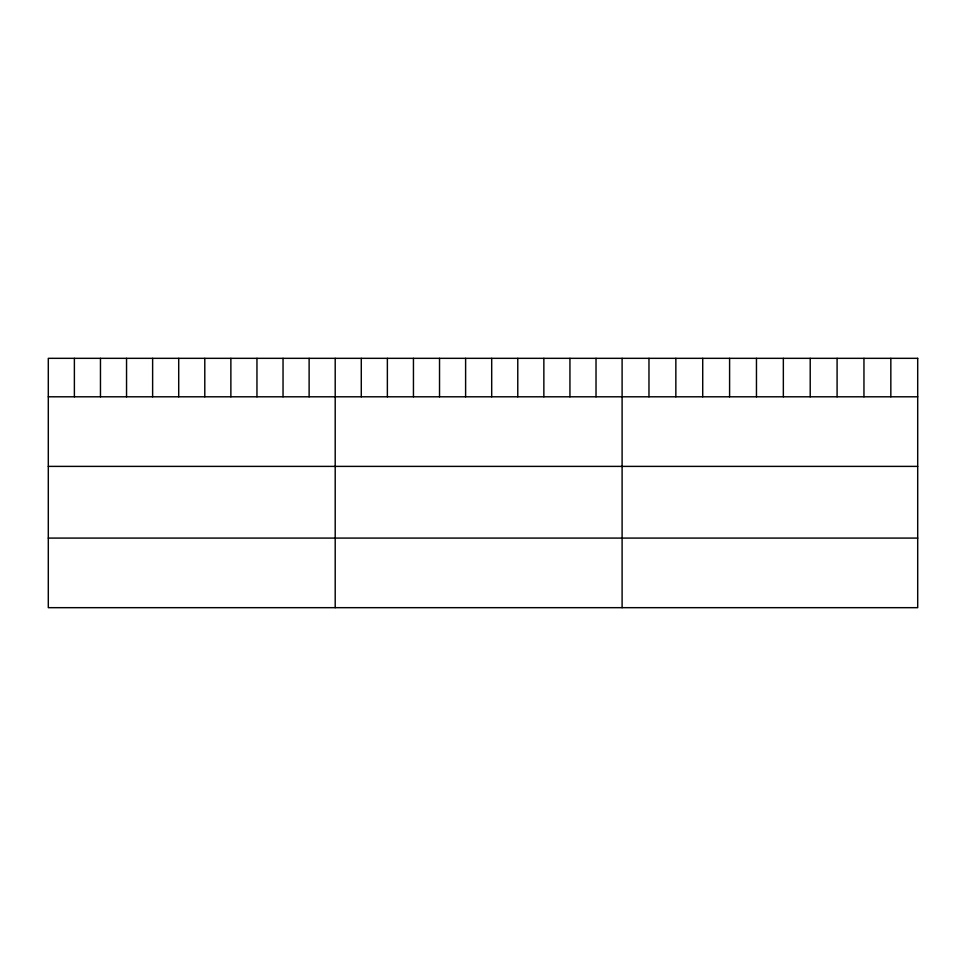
<?xml version="1.0" encoding="UTF-8"?>
<svg xmlns="http://www.w3.org/2000/svg" width="966" height="966" viewBox="0 0 966 966"><rect width="100%" height="100%" fill="white"/><g stroke="black" fill="none" stroke-linecap="round" stroke-linejoin="round"><path stroke-width="1.45" d="M48.3 396.797L917.7 396.797M48.3 466.385L917.7 466.385M48.3 538.086L917.7 538.086M890.833 358.326L890.833 396.797M863.954 358.326L863.954 396.797M837.087 358.326L837.087 396.797M810.208 358.326L810.208 396.797M783.341 358.326L783.341 396.797M756.463 358.326L756.463 396.797M729.596 358.326L729.596 396.797M702.717 358.326L702.717 396.797M675.85 358.326L675.85 396.797M648.971 358.326L648.971 396.797M622.104 358.326L622.104 607.674M596.022 358.326L596.022 396.797M569.94 358.326L569.94 396.797M543.858 358.326L543.858 396.797M517.776 358.326L517.776 396.797M491.694 358.326L491.694 396.797M465.612 358.326L465.612 396.797M439.53 358.326L439.53 396.797M413.448 358.326L413.448 396.797M387.366 358.326L387.366 396.797M361.284 358.326L361.284 396.797M335.202 358.326L335.202 607.674M309.12 358.326L309.12 396.797M283.038 358.326L283.038 396.797M256.956 358.326L256.956 396.797M230.874 358.326L230.874 396.797M204.792 358.326L204.792 396.797M178.71 358.326L178.71 396.797M152.628 358.326L152.628 396.797M126.546 358.326L126.546 396.797M100.464 358.326L100.464 396.797M74.382 358.326L74.382 396.797M917.7 358.326L48.3 358.326L48.3 607.674L917.7 607.674L917.7 358.326"/></g></svg>
